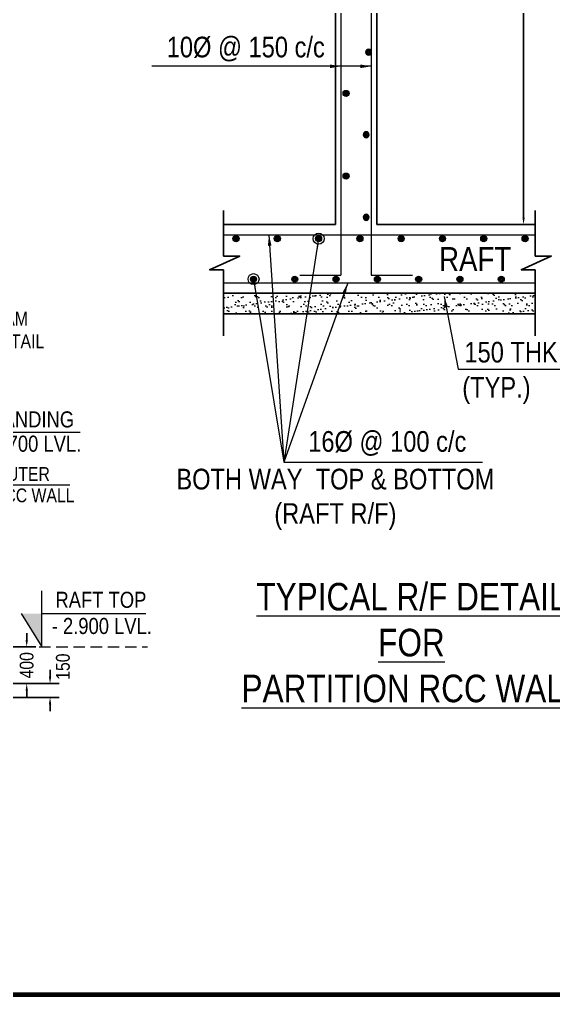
# Model space of a CAD drawing. Header units: inches. Extents: x -82712 to 364260, y -240815 to -94944.
# Drawn here: x 86132 to 91952, y -152446 to -141820 of the extents above; entities that cross this region are included whole.
import ezdxf

# ---------------------------------------------------------------- set-up
doc = ezdxf.new("R2010")
doc.units = ezdxf.units.IN
doc.header["$MEASUREMENT"] = 0
doc.linetypes.add('HIDDEN', pattern=[0.375, 0.25, -0.125])
doc.linetypes.add('{ Leader Line}', pattern=[0])
doc.layers.get('Defpoints').update_dxf_attribs({"color": 8})
doc.layers.add('ARROW', color=40, linetype='Continuous', lineweight=18, plot=False)
for name, color, linetype in [('COL', 6, 'Continuous'), ('DIM SE', 54, 'Continuous'), ('TITLE', 7, 'Continuous'), ('WALL', 1, 'Continuous')]:
    doc.layers.add(name, color=color, linetype=linetype)
for name, color, linetype, lineweight in [('DIM - TANK', 94, '{ Leader Line}', 13), ('GSC_PCC', 11, 'Continuous', 13), ('Hach.', 252, 'Continuous', 9), ('NVB HT TX', 7, 'Continuous', 18), ('SLAB', 54, 'Continuous', 25), ('STEEL - TANK', 3, 'Continuous', 20), ('text', 7, 'Continuous', 25)]:
    doc.layers.add(name, color=color, linetype=linetype, lineweight=lineweight)
doc.styles.add('ARIAL NARROW', font='ARIALN.TTF')
doc.styles.add('HS', font='ARIALN.TTF', dxfattribs={"height": 0.25})
doc.dimstyles.new('ISO-10', dxfattribs={"dimtxt": 125, "dimasz": 100, "dimexe": 30, "dimexo": 60, "dimgap": 30, "dimtad": 0, "dimdec": 0, "dimzin": 0, "dimdsep": 46, "dimtxsty": 'ARIAL NARROW', "dimcen": 0.09, "dimadec": 0, "dimazin": 0, "dimtfac": 1, "dimtdec": 0, "dimtofl": 0, "dimtmove": 0, "dimatfit": 3, "dimfxl": 1, "dimtolj": 1, "dimtzin": 0, "dimlwe": 13, "dimarcsym": 0})

# ---------------------------------------------------------------- blocks, each defined once
blk = doc.blocks.new('*D599')
at = {"layer": 'Defpoints', "color": 0, "ltscale": 200, "transparency": 16777216}
for p in [(85870, -148658), (86210, -148658), (85870, -149058)]:
    blk.add_point(p, dxfattribs=at)
at = {"layer": 'DIM - TANK', "color": 0, "lineweight": -2, "ltscale": 200, "transparency": 16777216}
for p, q in [((86210, -148583), (86210, -148508)), ((85880, -148658), (86310, -148658)), ((85880, -149058), (86310, -149058)), ((86210, -149133), (86210, -149208))]:
    blk.add_line(p, q, dxfattribs=at)
at = {"layer": 'DIM - TANK', "color": 0, "ltscale": 200, "transparency": 16777216}
for points in [[(86198, -148583), (86223, -148583), (86210, -148658)], [(86198, -149133), (86223, -149133), (86210, -149058)]]:
    blk.add_solid(points, dxfattribs=at)
at = {"layer": 'DIM - TANK', "color": 0, "ltscale": 200, "transparency": 16777216, "insert": (86210, -148858), "char_height": 150, "attachment_point": 5, "rotation": 90, "style": 'ARIAL NARROW'}
blk.add_mtext('\\A1;400', dxfattribs=at)
blk = doc.blocks.new('A$C6A34546E')
at = {"layer": 'ARROW'}
blk.add_hatch(color=256, dxfattribs=at).paths.add_polyline_path([(1471.6, 295), (1286.4, 295), (1286.4, 0)])
for p, q in [((1286.4, 295), (360.6, 295)), ((1471.6, 295), (1286.4, 0))]:
    blk.add_line(p, q, dxfattribs=at)
blk.add_lwpolyline([(1286.4, 0), (1286.4, 498.6)], dxfattribs=at)
blk = doc.blocks.new('*D611')
at = {"layer": 'Defpoints', "color": 0, "ltscale": 200, "transparency": 16777216}
for p in [(86020, -149058), (86465, -149058), (86020, -149208)]:
    blk.add_point(p, dxfattribs=at)
at = {"layer": 'DIM - TANK', "color": 0, "lineweight": -2, "ltscale": 200, "transparency": 16777216}
for p, q in [((86465, -148983), (86465, -148908)), ((86030, -149058), (86565, -149058)), ((86030, -149208), (86565, -149208)), ((86465, -149283), (86465, -149358))]:
    blk.add_line(p, q, dxfattribs=at)
at = {"layer": 'DIM - TANK', "color": 0, "ltscale": 200, "transparency": 16777216}
for points in [[(86452, -148983), (86477, -148983), (86465, -149058)], [(86452, -149283), (86477, -149283), (86465, -149208)]]:
    blk.add_solid(points, dxfattribs=at)
at = {"layer": 'DIM - TANK', "color": 0, "ltscale": 200, "transparency": 16777216, "insert": (86605, -148873), "char_height": 150, "attachment_point": 5, "rotation": 90, "style": 'ARIAL NARROW'}
blk.add_mtext('\\A1;150', dxfattribs=at)
blk = doc.blocks.new('V B')
at = {"layer": 'STEEL - TANK', "color": 1, "lineweight": 5, "const_width": 21}
blk.add_lwpolyline([(-11, 0, 1), (11, 0, 1)], format="xyb", close=True, dxfattribs=at)
at = {"layer": 'STEEL - TANK', "color": 1, "lineweight": 5}
blk.add_circle((0, 0), 22, dxfattribs=at)
blk = doc.blocks.new('*D704')
at = {"layer": 'Defpoints', "color": 0, "ltscale": 200, "transparency": 16777216}
for p in [(90305, -139583), (91626, -139583), (90817, -144054)]:
    blk.add_point(p, dxfattribs=at)
at = {"layer": 'DIM - TANK', "color": 0, "lineweight": -2, "ltscale": 200, "transparency": 16777216}
for p, q in [((90315, -139583), (91726, -139583)), ((91626, -139658), (91626, -140840)), ((91626, -143979), (91626, -141267)), ((90827, -144054), (91726, -144054))]:
    blk.add_line(p, q, dxfattribs=at)
at = {"layer": 'DIM - TANK', "color": 0, "ltscale": 200, "transparency": 16777216}
for points in [[(91613, -139658), (91638, -139658), (91626, -139583)], [(91613, -143979), (91638, -143979), (91626, -144054)]]:
    blk.add_solid(points, dxfattribs=at)
at = {"layer": 'DIM - TANK', "color": 0, "ltscale": 200, "transparency": 16777216, "insert": (91544, -141054), "char_height": 150, "attachment_point": 5, "rotation": 90, "style": 'ARIAL NARROW'}
blk.add_mtext('\\A1;3000', dxfattribs=at)

msp = doc.modelspace()

# ---------------------------------------------------------------- hatches: boundary and pattern name
at = {"layer": 'GSC_PCC'}
h = msp.add_hatch(dxfattribs=at)
h.set_pattern_fill('AR-SAND', color=256, scale=60, style=0)
h.set_pattern_definition([(37.5, (164367.58, -192744.47), (-3.7796, 115.60943), [0, -91.2, 0, -102, 0, -97.5]), (7.5, (164367.58, -192744.47), (106.1866, 169.32876), [0, -49.2, 0, -82.2, 0, -31.5]), (327.5, (164293.78, -192744.47), (186.84851, 0.33954), [0, -30, 0, -108, 0, -141]), (317.5, (164293.78, -192744.47), (180.3676, 52.66053), [0, -15, 0, -70.8, 0, -81])])
h.paths.add_polyline_path([(88356.0824, -144803.7322), (88356.0824, -145028.7322), (91751.6477, -145028.7322), (91751.6477, -144803.7322)])

# ---------------------------------------------------------------- linework, layer by layer
at = {"layer": 'COL', "color": 22}
for p, q in [((89575.3263, -144053.7322), (89575.3263, -139108.2322)), ((90025.3263, -144053.7322), (90025.3263, -139108.2322))]:
    msp.add_line(p, q, dxfattribs=at)
at = {"layer": 'DIM - TANK'}
for p, q in [((89635.3263, -138948.0389), (89635.3263, -144606.54)), ((89965.3263, -139013.4044), (89965.3263, -144606.54)), ((88356.0824, -144166.2322), (91751.6477, -144166.2322)), ((89185.3263, -144606.54), (89635.3263, -144606.54)), ((89965.3263, -144606.54), (90415.3263, -144606.54)), ((88356.0824, -144691.2322), (91751.6477, -144691.2322))]:
    msp.add_line(p, q, dxfattribs=at)
at = {"layer": 'Hach.', "linetype": 'HIDDEN', "lineweight": 9, "ltscale": 500}
msp.add_line((86157.0341, -148657.7241), (87525.6769, -148657.7241), dxfattribs=at)
at = {"layer": 'SLAB'}
for p, q in [((88356.0824, -144053.7322), (89575.3263, -144053.7322)), ((90025.3263, -144053.7322), (91751.6477, -144053.7322)), ((88356.0824, -144803.7322), (91751.6477, -144803.7322)), ((88356.0824, -145028.7322), (91751.6477, -145028.7322))]:
    msp.add_line(p, q, dxfattribs=at)
for points in [[(88356.0824, -143900.9086), (88356.0824, -144398.8139)], [(91751.6477, -143900.9086), (91751.6477, -144398.8139)], [(88356.0824, -144546.9155), (88204.03, -144546.9155), (88532.5082, -144398.8139), (88356.0824, -144398.8139)], [(91751.6477, -144546.9155), (91599.5953, -144546.9155), (91928.0736, -144398.8139), (91751.6477, -144398.8139)], [(88356.0824, -144546.9155), (88356.0824, -145267.6354)], [(91751.6477, -144546.9155), (91751.6477, -145267.6354)]]:
    msp.add_lwpolyline(points, dxfattribs=at)
at = {"layer": 'TITLE', "color": 125, "lineweight": 100}
msp.add_lwpolyline([(64402.577, -121340.6534), (64402.577, -152446.1828), (108442.5605, -152446.1828), (108442.5605, -121340.6534)], close=True, dxfattribs=at)
msp.add_lwpolyline([(64402.577, -121340.6534), (64402.577, -152446.1828), (108442.5605, -152446.1828), (108442.5605, -121340.6534)], close=True, dxfattribs=at)
at = {"layer": 'WALL'}
for p, q in [((89575.3263, -139633.2322), (89575.3263, -144053.7322)), ((90025.3263, -139633.2322), (90025.3263, -144053.7322))]:
    msp.add_line(p, q, dxfattribs=at)

# ---------------------------------------------------------------- block references
at = {"layer": 'DIM - TANK', "yscale": 1.5, "zscale": 1.5}
for p, xscale in [((89936.1732, -142175.9148), -1.5), ((89690.5408, -142625.9148), 1.5), ((89910.1118, -143075.9148), -1.5), ((89690.5408, -143525.9148), 1.5), ((89910.1118, -143975.9148), -1.5), ((88491.539, -144208.3677), 1.5), ((88941.539, -144208.3677), 1.5), ((88941.539, -144208.3677), 1.5), ((89391.539, -144208.3677), 1.5), ((89841.539, -144208.3677), 1.5), ((90291.539, -144208.3677), 1.5), ((90291.539, -144208.3677), 1.5), ((90741.539, -144208.3677), 1.5), ((91191.539, -144208.3677), 1.5), ((91641.539, -144208.3677), 1.5), ((88682.1316, -144649.8403), 1.5), ((89132.1316, -144649.8403), 1.5), ((89582.1316, -144649.8403), 1.5), ((90032.1316, -144649.8403), 1.5), ((90482.1316, -144649.8403), 1.5), ((90932.1316, -144649.8403), 1.5), ((91382.1316, -144649.8403), 1.5)]:
    msp.add_blockref('V B', p, dxfattribs=dict(at, xscale=xscale))
at = {"layer": 'DIM SE', "xscale": 1.225, "yscale": 1.225, "zscale": 1.225, "rotation": 180}
msp.add_blockref('A$C6A34546E', (87235.6533, -145957.7241), dxfattribs=at)
at = {"layer": 'DIM SE', "xscale": -1.225, "yscale": 1.225, "zscale": 1.225}
msp.add_blockref('A$C6A34546E', (87952.0561, -148655.9675), dxfattribs=at)

# ---------------------------------------------------------------- texts
at = {"layer": 'DIM - TANK', "style": 'ARIAL NARROW'}
for s, height, p in [('RAFT', 262.5, (90705.4463, -144562.7353)), (' 150 THK. P.C.C ', 225, (90909.3356, -145558.1987)), ('(TYP.)', 225, (90957.495, -145941.7196))]:
    msp.add_text(s, height=height, dxfattribs=at).set_placement(p)
at = {"layer": 'DIM - TANK', "lineweight": -3, "style": 'ARIAL NARROW'}
for s, p in [('BEAM ', (85736.3224, -145155.7916)), ('AS/DETAIL', (85522.4795, -145401.9992)), ('OUTER', (85861.2587, -146847.9578)), ('RCC WALL', (85843.2826, -147081.3228))]:
    msp.add_text(s, height=150, dxfattribs=at).set_placement(p)
at = {"layer": 'DIM - TANK', "char_height": 225, "attachment_point": 5, "style": 'ARIAL NARROW'}
for s, insert in [('\\A1;10%%C @ 150 c/c', (88597.6502, -142142.7738)), ('\\A1;16%%C @ 100 c/c', (90140.2995, -146440.9214)), ('\\A1;BOTH WAY  TOP & BOTTOM\\P(RAFT R/F)', (89574.3991, -147050.2444))]:
    msp.add_mtext(s, dxfattribs=dict(at, insert=insert))
at = {"layer": 'NVB HT TX', "insert": (87369.4259, -147960.4674), "char_height": 300, "width": 6067.835607, "attachment_point": 1, "style": 'HS'}
msp.add_mtext('\\pxqc;{\\LTYPICAL R/F DETAIL\\PFOR\\PPARTITION RCC WALL}', dxfattribs=at)
at = {"layer": 'text', "color": 4, "ltscale": 20, "style": 'ARIAL NARROW'}
for s, p in [(' LANDING ', (85780.4783, -146265.6913)), ('- 0.700 LVL.', (85712.7562, -146530.5125)), ('RAFT TOP', (86523.5733, -148231.887)), ('- 2.900 LVL.', (86482.818, -148517.1807))]:
    msp.add_text(s, height=175, dxfattribs=at).set_placement(p)

# ---------------------------------------------------------------- dimensions: what is measured, and where the dimension line sits
at = {"layer": 'DIM - TANK', "ltscale": 200}
dim = msp.add_linear_dim(base=(91625.6419, -139583.2322), p1=(90816.9531, -144053.7322), p2=(90304.9897, -139583.2322), angle=90, text='3000', dimstyle='ISO-10', override={"dimtxt": 150, "dimasz": 75, "dimexe": 100, "dimexo": 10, "dimlfac": 0.666666, "dimdle": 100, "dimtmove": 2, "dimlwe": 65534}, dxfattribs=at)
dim.commit()
dim.dimension.update_dxf_attribs({"geometry": '*D704', "text_midpoint": (91544.07, -141053.7322), "dimtype": 160})
dim = msp.add_linear_dim(base=(86210.0299, -148657.7241), p1=(85870.4167, -149057.7241), p2=(85870.4167, -148657.7241), angle=90, dimstyle='ISO-10', override={"dimtxt": 150, "dimasz": 75, "dimexe": 100, "dimexo": 10, "dimdle": 100, "dimtmove": 2, "dimlwe": 65534}, dxfattribs=at)
dim.commit()
dim.dimension.update_dxf_attribs({"geometry": '*D599', "text_midpoint": (86210.0299, -148857.7241)})
dim = msp.add_linear_dim(base=(86464.9531, -149057.7241), p1=(86020.4167, -149207.7241), p2=(86020.4167, -149057.7241), angle=90, dimstyle='ISO-10', override={"dimtxt": 150, "dimasz": 75, "dimexe": 100, "dimexo": 10, "dimdle": 100, "dimtmove": 2, "dimlwe": 65534}, dxfattribs=at)
dim.commit()
dim.dimension.update_dxf_attribs({"geometry": '*D611', "text_midpoint": (86605.0104, -148872.9463), "dimtype": 160})

# ---------------------------------------------------------------- leaders
at = {"layer": 'DIM - TANK'}
for points, override in [([(89965.3263, -142330.0191), (87575.7805, -142330.0191)], {"dimasz": 120, "dimgap": 30, "dimtad": 0, "dimlwd": 13}), ([(89635.3263, -142330.0191), (88506.5534, -142330.0191)], {"dimasz": 120, "dimgap": 30, "dimtad": 0, "dimlwd": 13}), ([(88850.7279, -144166.2322), (89012.8873, -146645.9876), (91178.2557, -146645.9876)], {"dimasz": 120, "dimtad": 0, "dimlwd": 13}), ([(89391.539, -144208.3677), (89012.8873, -146645.9876), (91178.2557, -146645.9876)], {"dimasz": 120, "dimtad": 0, "dimldrblk": 'Origin2', "dimlwd": 13}), ([(88682.1316, -144649.8403), (89012.8873, -146645.9876), (91178.2557, -146645.9876)], {"dimasz": 120, "dimtad": 0, "dimldrblk": 'Origin2', "dimlwd": 13}), ([(89709.5155, -144691.2322), (89012.8873, -146645.9876), (91178.2557, -146645.9876)], {"dimasz": 120, "dimtad": 0, "dimlwd": 13}), ([(90759.3864, -144837.7947), (90913.7359, -145629.5991), (92990.4011, -145629.5991)], {"dimasz": 120, "dimlwd": 13}), ([(85270.4167, -146682.1644), (85467.3635, -146889.8642), (86681.3888, -146889.8642)], {"dimasz": 120, "dimlwd": 13})]:
    msp.add_leader(points, dimstyle='ISO-10', override=override, dxfattribs=at)

doc.saveas('drawing.dxf')
